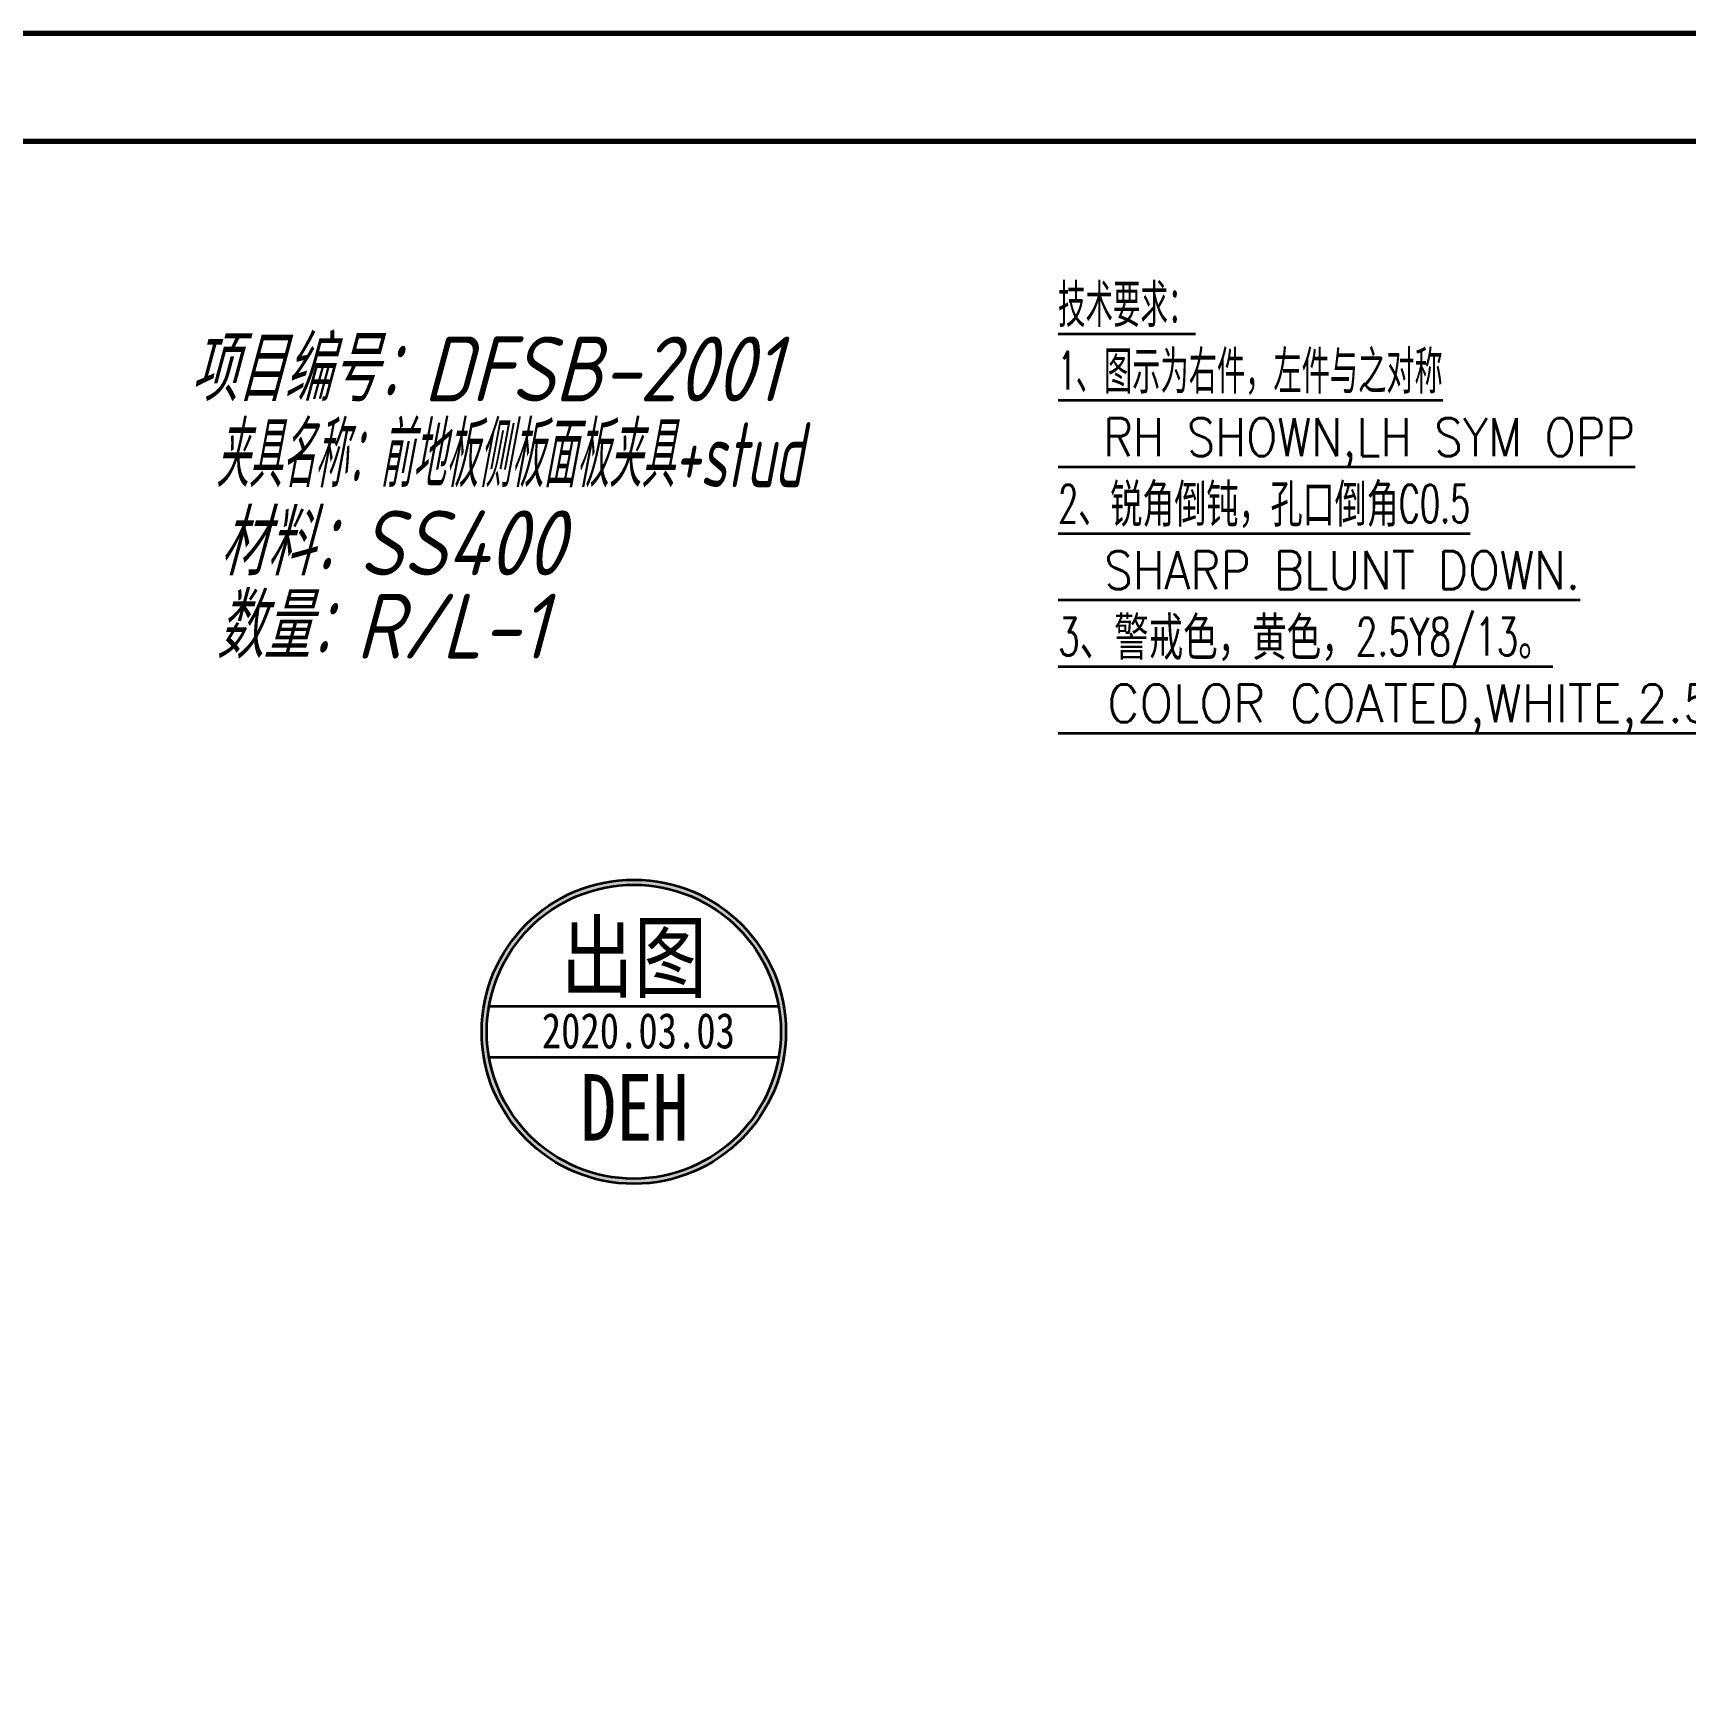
# Model space of a CAD drawing. Header units: millimetres. Extents: x 1333 to 104182, y -62616 to -5704.
# Drawn here: x 44648.5 to 44954, y -61707.2 to -61402.8 of the extents above; entities that cross this region are included whole.
import ezdxf
from ezdxf.enums import TextEntityAlignment as Align

# ---------------------------------------------------------------- set-up
doc = ezdxf.new("R2010")
doc.units = ezdxf.units.MM
doc.header["$LTSCALE"] = 0.5
doc.layers.add('08', color=1, linetype='Continuous')
doc.layers.add('11', color=3, linetype='Continuous')
doc.layers.add('材质&数量层', color=1, linetype='Continuous', lineweight=9)
doc.layers.add('标注线', color=3, linetype='Continuous', lineweight=18)
doc.styles.add('GB', font='gbeitc.shx', dxfattribs={"bigfont": 'gbcbig.shx'})
doc.styles.get("Standard").update_dxf_attribs({"font": 'simplex.shx'})
doc.styles.add('国标', font='simfang.ttf', dxfattribs={"width": 0.8})

# ---------------------------------------------------------------- blocks, each defined once
blk = doc.blocks.new('999')
at = {"color": 7, "lineweight": 70}
for p, q in [((73401.98, -10161.12), (75924.98, -10161.12)), ((73476.98, -10191.12), (75894.98, -10191.12))]:
    blk.add_line(p, q, dxfattribs=at)
blk = doc.blocks.new('vfagdb')
h = blk.add_hatch(color=1)
h.paths.add_polyline_path([(111211.22, -38347.15, 1), (111183.1, -38347.15, 1)])
h.paths.add_polyline_path([(111210.75, -38347.15, 1), (111183.57, -38347.15, 1)], flags=16)
h.paths.add_polyline_path([(111190.3, -38358.72), (111204.11, -38358.72), (111204.11, -38349.7), (111190.3, -38349.7)], flags=8)
at = {"lineweight": 35}
for p, q in [((111183.77, -38344.8), (111210.55, -38344.8)), ((111183.77, -38349.49), (111210.55, -38349.49))]:
    blk.add_line(p, q, dxfattribs=at)
at = {"color": 1, "lineweight": 35}
for radius in [14.06, 13.59]:
    blk.add_circle((111197.16, -38347.15), radius, dxfattribs=at)
at = {"color": 4, "style": '国标', "width": 0.8}
blk.add_text('DEH', height=6.152, dxfattribs=at).set_placement((111197.21, -38357.22), align=Align.CENTER)
at = {"color": 3, "style": '国标', "width": 0.8}
blk.add_attdef('出图', text='', height=6.19, dxfattribs=at).set_placement((111197.16, -38340.26), align=Align.MIDDLE_CENTER)
at = {"color": 2, "style": '国标', "width": 0.8}
blk.add_attdef('2019.12.25', text='', height=3.28, dxfattribs=at).set_placement((111197.58, -38347.05), align=Align.MIDDLE_CENTER)
blk = doc.blocks.new('4545')
at = {"layer": '标注线'}
blk.add_blockref('vfagdb', (192.73, 219.99), dxfattribs=at).add_auto_attribs({'2019.12.25': '2020.03.03', '出图': '出图'})

msp = doc.modelspace()

# ---------------------------------------------------------------- linework, layer by layer
at = {"color": 7, "lineweight": 70}
for p, q in [((43597.462, -61402.825), (45279.462, -61402.825)), ((43647.462, -61422.825), (45259.462, -61422.825))]:
    msp.add_line(p, q, dxfattribs=at)
at = {"color": 3, "lineweight": 35, "ltscale": 0.31754}
msp.add_line((44837.944, -61458.424), (44863.347, -61458.424), dxfattribs=at)
at = {"color": 3, "lineweight": 35}
for p, q in [((44837.944, -61470.73), (44909.073, -61470.73)), ((44837.944, -61483.037), (44944.637, -61483.037)), ((44837.944, -61495.343), (44914.153, -61495.343)), ((44837.944, -61507.65), (44934.476, -61507.65)), ((44837.944, -61519.956), (44929.395, -61519.956)), ((44837.944, -61532.262), (44990.363, -61532.262))]:
    msp.add_line(p, q, dxfattribs=at)
at = {"color": 3}
msp.add_lwpolyline([(43597.462, -61402.825), (45279.462, -61402.825), (45279.462, -62590.825), (43597.462, -62590.825)], close=True, dxfattribs=at)
at = {"layer": '11'}
msp.add_lwpolyline([(43597.462, -61402.825), (45279.462, -61402.825), (45279.462, -62590.825), (43597.462, -62590.825)], close=True, dxfattribs=at)

# ---------------------------------------------------------------- block references
at = {"layer": '08', "color": 55, "xscale": 0.6666666666860692, "yscale": 0.6666666666642413, "zscale": 0.6666666666666666}
msp.add_blockref('999', (-5337.19, -54628.745), dxfattribs=at)
at = {"layer": '标注线', "xscale": 2, "yscale": 2, "zscale": 2}
msp.add_blockref('4545', (-178020.243, 14666.823), dxfattribs=at)

# ---------------------------------------------------------------- texts
at = {"color": 3, "lineweight": 13}
for s, width, p, p2 in [('技术要求：', 0.918189, (44837.944, -61456.424), (44863.347, -61456.424)), ('1、图示为右件，左件与之对称', 0.878136, (44837.944, -61468.73), (44909.073, -61468.73)), ('  RH SHOWN,LH SYM OPP', 0.765743, (44837.944, -61481.037), (44944.637, -61481.037)), ('2、锐角倒钝，孔口倒角C0.5', 0.862751, (44837.944, -61493.343), (44914.153, -61493.343)), ('  SHARP BLUNT DOWN.', 0.776399, (44837.944, -61505.65), (44934.476, -61505.65)), ('3、警戒色，黄色，2.5Y8/13。', 0.849396, (44837.944, -61517.956), (44929.395, -61517.956)), ('  COLOR COATED,WHITE,2.5Y8/13.', 0.840548, (44837.944, -61530.262), (44990.363, -61530.262))]:
    msp.add_text(s, height=7, dxfattribs=dict(at, width=width)).set_placement(p, p2, align=Align.FIT)
at = {"layer": '材质&数量层', "style": 'GB'}
for s, p in [('项目编号：DFSB-2001', (44732.039, -61464.273)), ('材料：SS400', (44714.72, -61496.479)), ('数量：R/L-1', (44712.827, -61511.886))]:
    msp.add_text(s, height=12, dxfattribs=at).set_placement(p, align=Align.MIDDLE)
at = {"layer": '材质&数量层', "style": 'GB', "width": 0.7}
msp.add_text('夹具名称：前地板侧板面板夹具+stud', height=12, dxfattribs=at).set_placement((44736.49, -61480.156), align=Align.MIDDLE)

doc.saveas('drawing.dxf')
